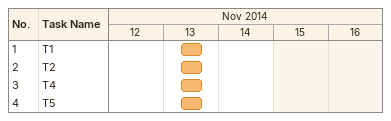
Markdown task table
| ID | Task | Start | Finish |
|---|---|---|---|
| 1 | T1 | 2014-11-13 | 2014-11-13 |
| 2 | T2 | 2014-11-13 | 2014-11-13 |
| 3 | T4 | 2014-11-13 | 2014-11-13 |
| 4 | T5 | 2014-11-13 | 2014-11-13 |
